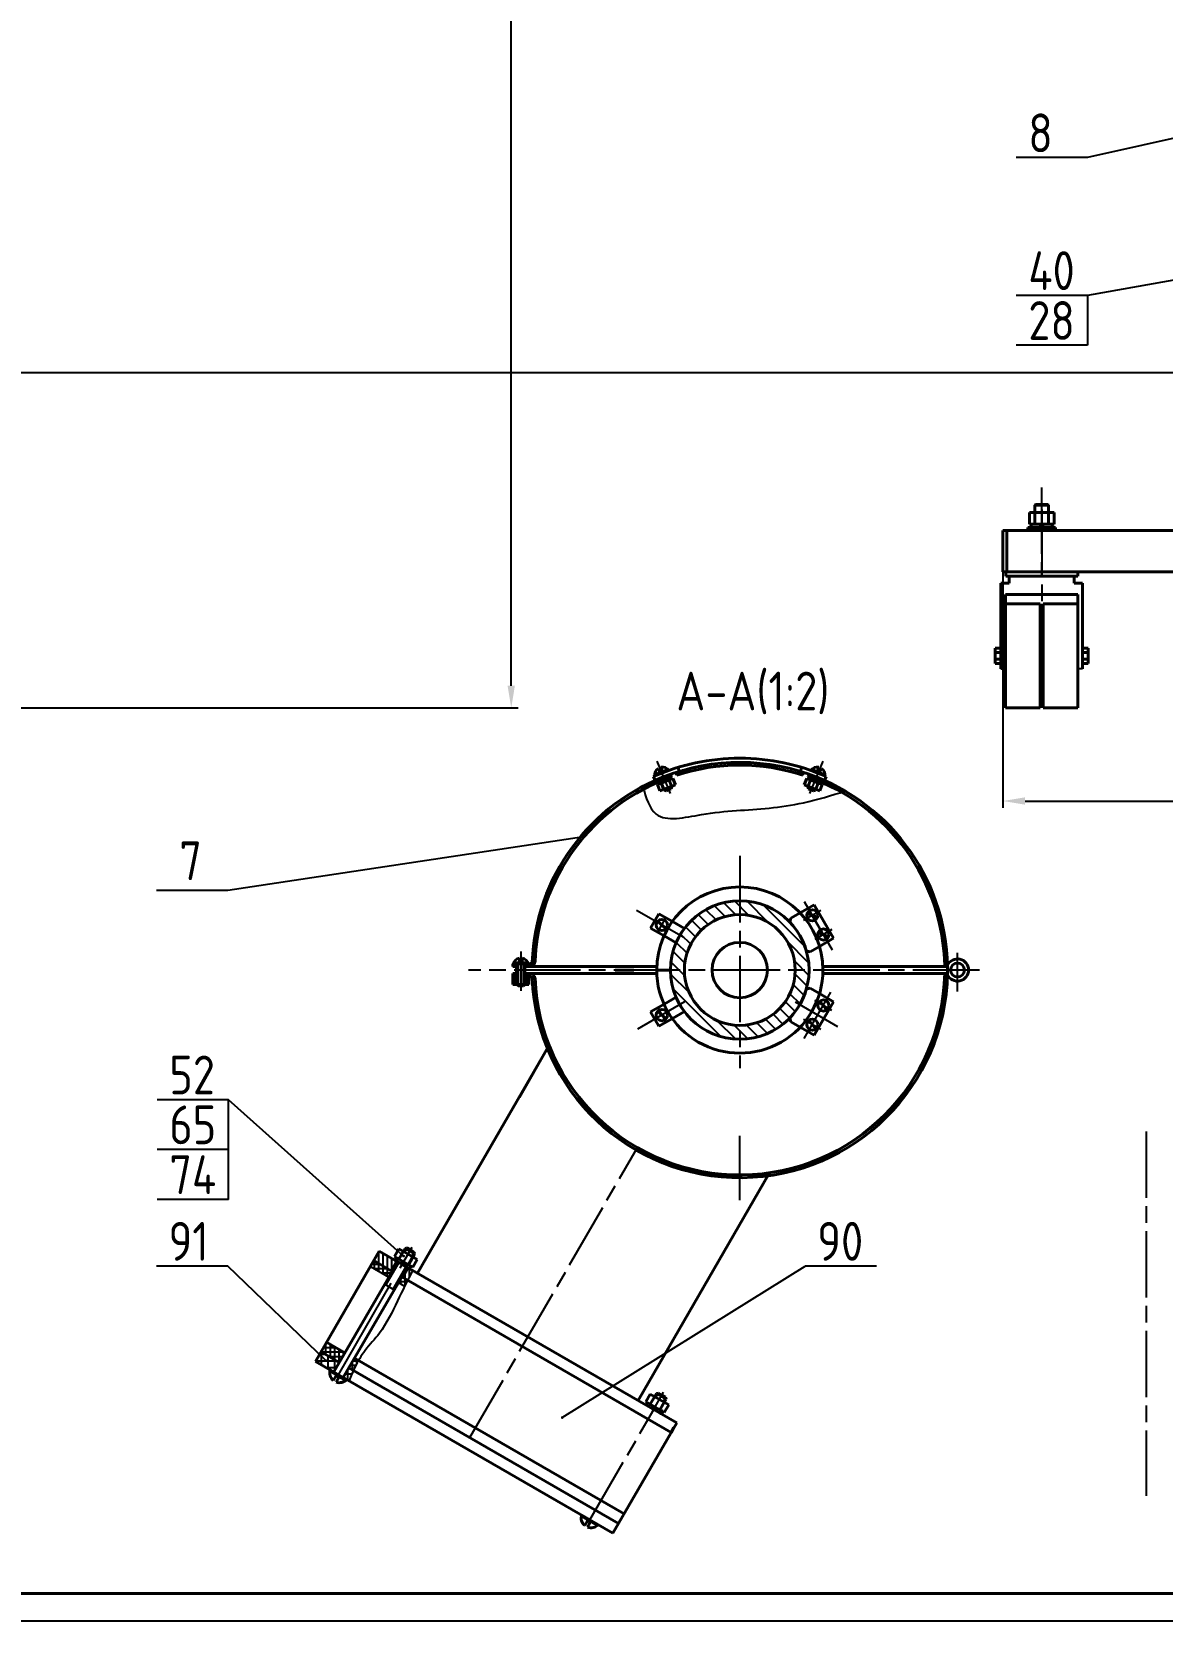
# Model space of a CAD drawing. Header units: millimetres. Extents: x -80 to 1055, y -404 to 589.
# Drawn here: x 376.3 to 580.4, y -5.1 to 281.8 of the extents above; entities that cross this region are included whole.
import ezdxf

# ---------------------------------------------------------------- set-up
doc = ezdxf.new("R2010")
doc.units = ezdxf.units.MM
doc.linetypes.add('AM_ISO08W050', pattern=[18, 12, -1.5, 3, -1.5])
doc.linetypes.add('CENTER2', pattern=[28.575, 19.05, -3.175, 3.175, -3.175])
doc.layers.add('AM_7', color=5, linetype='AM_ISO08W050', lineweight=25)
doc.layers.add('ASHADE', color=7, linetype='Continuous', lineweight=40)
doc.layers.add('TIN', color=164, linetype='Continuous')
doc.layers.add('Слой4', color=94, linetype='CENTER2')
doc.styles.add('ROMANC', font='romanc.shx', dxfattribs={"width": 0.75, "oblique": 15})
doc.styles.get("Standard").update_dxf_attribs({"font": 'romanc.shx', "width": 0.8})
doc.dimstyles.new('Масш.0.25', dxfattribs={"dimtxt": 3.5, "dimasz": 4, "dimexe": 1.25, "dimexo": 0.0625, "dimgap": 1, "dimtad": 1, "dimdec": 0, "dimlfac": 4, "dimzin": 0, "dimdsep": 46, "dimtxsty": 'ROMANC', "dimcen": -0.09, "dimadec": 0, "dimazin": 0, "dimtfac": 1, "dimtdec": 0, "dimtmove": 0, "dimatfit": 3, "dimfxl": 1, "dimtolj": 1, "dimtzin": 0, "dimarcsym": 0})
doc.dimstyles.new('Масш.0.5', dxfattribs={"dimtxt": 3.5, "dimasz": 4, "dimexe": 1.25, "dimexo": 0.0625, "dimgap": 1, "dimtad": 1, "dimtoh": 1, "dimdec": 0, "dimlfac": 2, "dimzin": 0, "dimdsep": 46, "dimtxsty": 'ROMANC', "dimcen": -0.09, "dimadec": 1, "dimazin": 0, "dimtfac": 1, "dimtdec": 0, "dimtmove": 0, "dimatfit": 3, "dimfxl": 1, "dimtolj": 1, "dimtzin": 0, "dimarcsym": 0})
pattern_1 = [(285, (15249.5664, -721.3736), (-1.15005544, -0.30815643), [])]
pattern_2 = [(90, (-7448.5207, -2070.3014), (-0.79375, 2e-16), []), (180, (-7448.5207, -2070.3014), (-2e-16, -0.79375), [])]

# ---------------------------------------------------------------- blocks, each defined once
blk = doc.blocks.new('*D18')
at = {"layer": 'Defpoints', "color": 0}
for p in [(413.98, 435.01), (462.89, 435.01), (343.38, 159.73)]:
    blk.add_point(p, dxfattribs=at)
at = {"layer": 'TIN', "color": 0, "lineweight": -2}
for p, q in [((414.04, 435.01), (464.14, 435.01)), ((462.89, 163.73), (462.89, 431.01)), ((343.44, 159.73), (464.14, 159.73))]:
    blk.add_line(p, q, dxfattribs=at)
at = {"layer": 'TIN', "color": 0}
for points in [[(462.22, 431.01), (463.55, 431.01), (462.89, 435.01)], [(462.22, 163.73), (463.55, 163.73), (462.89, 159.73)]]:
    blk.add_solid(points, dxfattribs=at)
at = {"layer": 'TIN', "color": 0, "insert": (460.14, 297.37), "char_height": 3.5, "attachment_point": 5, "rotation": 90, "style": 'ROMANC'}
blk.add_mtext('\\A1;1100{\\H0.7143x;min}', dxfattribs=at)
blk = doc.blocks.new('*D21')
at = {"layer": 'Defpoints', "color": 0}
for p in [(551.64, 184.26), (765.63, 184.26), (765.63, 142.91)]:
    blk.add_point(p, dxfattribs=at)
at = {"layer": 'TIN', "color": 0, "lineweight": -2}
for p, q in [((551.64, 184.2), (551.64, 141.66)), ((765.63, 184.2), (765.63, 141.66)), ((555.64, 142.91), (761.63, 142.91))]:
    blk.add_line(p, q, dxfattribs=at)
at = {"layer": 'TIN', "color": 0}
for points in [[(555.64, 143.58), (555.64, 142.25), (551.64, 142.91)], [(761.63, 143.58), (761.63, 142.25), (765.63, 142.91)]]:
    blk.add_solid(points, dxfattribs=at)
at = {"layer": 'TIN', "color": 0, "insert": (658.63, 145.66), "char_height": 3.5, "attachment_point": 5, "style": 'ROMANC'}
blk.add_mtext('\\A1;856{\\fTahoma|b0|i0|c0|p32;*}', dxfattribs=at)

msp = doc.modelspace()

# ---------------------------------------------------------------- hatches: boundary and pattern name
at = {"layer": 'TIN'}
h = msp.add_hatch(dxfattribs=at)
h.set_pattern_fill('ANSI31', color=256, scale=0.375, angle=210, style=0)
h.set_pattern_definition(pattern_1)
h.paths.add_polyline_path([(492.76, 147.59), (492.61, 148.07, -0.078357), (504.14, 149.89), (504.14, 149.39, 0.078358)])
h = msp.add_hatch(dxfattribs=at)
h.set_pattern_fill('ANSI31', color=256, scale=0.375, angle=210, style=0)
h.set_pattern_definition(pattern_1)
h.paths.add_polyline_path([(504.14, 149.39), (504.14, 149.89, -0.078357), (515.68, 148.07), (515.53, 147.59, 0.078358)])
h = msp.add_hatch(dxfattribs=at)
h.set_pattern_fill('ANSI31', color=256, scale=0.25, style=0)
h.set_pattern_definition([(135, (15249.56636, -721.37356), (0.561266008, 0.561266008), [])])
edge = h.paths.add_edge_path()
edge.add_line((516.93, 147.11), (517.13, 147.57))
edge.add_arc((504.14, 112.4), 37.49, 428.3475, 429.7288, ccw=False)
edge.add_line((517.98, 147.24), (518.45, 147.05))
edge.add_line((518.45, 147.05), (518.45, 147.05))
edge.add_arc((504.14, 112.4), 37.49, 419.5027, 427.5663, ccw=False)
edge.add_spline(control_points=[(523.17, 144.7), (522.98, 144.62), (522.79, 144.54), (522.6, 144.46)], knot_values=[74.137659, 74.137659, 74.137659, 74.137659, 75.326186, 75.326186, 75.326186, 75.326186], degree=3, periodic=0)
edge.add_arc((504.14, 112.4), 36.99, 420.0692, 429.778)
edge = h.paths.add_edge_path()
edge.add_line((489.86, 147.06), (489.86, 147.06))
edge.add_line((489.86, 147.06), (490.31, 147.24))
edge.add_arc((504.14, 112.4), 37.49, 470.2712, 471.6525, ccw=False)
edge.add_line((491.16, 147.57), (491.36, 147.11))
edge.add_arc((504.14, 112.4), 36.99, 470.222, 477.3807)
edge.add_spline(control_points=[(487.13, 145.25), (486.97, 145.35), (486.81, 145.45), (486.64, 145.55)], knot_values=[0, 0, 0, 0, 1.157684, 1.157684, 1.157684, 1.157684], degree=3, periodic=0)
edge.add_arc((504.14, 112.4), 37.49, 472.4036, 477.834, ccw=False)
h = msp.add_hatch(dxfattribs=at)
h.set_pattern_fill('ANSI31', color=256, scale=0.5, angle=90, style=0)
h.set_pattern_definition([(135, (-31028.0291, -8588.9506), (-1.122532015, -1.122532015), [])])
h.paths.add_polyline_path([(504.14, 124.9), (504.14, 122.4, -0.414214), (514.14, 112.4), (516.64, 112.4, 0.414201)])
h.paths.add_polyline_path([(504.14, 124.9, 0.414201), (491.64, 112.4), (494.14, 112.4, -0.414214), (504.14, 122.4)])
h.paths.add_polyline_path([(494.14, 112.4), (491.64, 112.4, 0.414226), (504.14, 99.9), (504.14, 102.4, -0.414214)])
h.paths.add_polyline_path([(516.64, 112.4, 0.000011), (516.64, 112.4), (514.14, 112.4, -0.414214), (504.14, 102.4), (504.14, 99.9, 0.414214)])
h = msp.add_hatch(dxfattribs=at)
h.set_pattern_fill('ANSI31', color=256, scale=0.075, style=0)
h.set_pattern_definition([(135, (15249.56636, -721.37356), (0.1683798023, 0.1683798023), [])])
h.paths.add_polyline_path([(463.16, 113.53), (463.77, 113.53), (463.77, 113.03), (463.16, 113.03)])
edge = h.paths.add_edge_path()
edge.add_line((465.46, 113.53), (466.06, 113.53))
edge.add_spline(control_points=[(466.06, 113.53), (466.04, 113.36), (466.03, 113.2), (466, 113.03)], knot_values=[0, 0, 0, 0, 1.0174, 1.0174, 1.0174, 1.0174], degree=3, periodic=0)
edge.add_line((466, 113.03), (465.46, 113.03))
edge.add_line((465.46, 113.03), (465.46, 113.53))
h = msp.add_hatch(dxfattribs=at)
h.set_pattern_fill('ANSI31', color=256, scale=0.075, angle=90, style=0)
h.set_pattern_definition([(45, (15249.56636, -721.37356), (0.1683798023, -0.1683798023), [])])
h.paths.add_polyline_path([(463.16, 111.28), (463.86, 111.28), (463.86, 109.78), (463.16, 109.78)])
h.paths.add_polyline_path([(463.16, 111.78), (463.86, 111.78), (463.86, 111.28), (463.16, 111.28)])
edge = h.paths.add_edge_path()
edge.add_line((465.36, 111.78), (466.19, 111.78))
edge.add_spline(control_points=[(466.19, 111.78), (466.23, 111.63), (466.15, 111.45), (466.06, 111.28)], knot_values=[3.620436, 3.620436, 3.620436, 3.620436, 4.65169, 4.65169, 4.65169, 4.65169], degree=3, periodic=0)
edge.add_line((466.06, 111.28), (465.36, 111.28))
edge.add_line((465.36, 111.28), (465.36, 111.78))
h.paths.add_polyline_path([(465.36, 111.28), (466.06, 111.28), (466.06, 109.78), (465.36, 109.78)])
h = msp.add_hatch(dxfattribs=at)
h.set_pattern_fill('ANSI31', color=256, scale=0.25, angle=45, style=0)
h.set_pattern_definition([(90, (-7448.5207, -2070.3014), (-0.79375, 2e-16), [])])
h.paths.add_polyline_path([(439.06, 61.67), (438.06, 59.94), (441.21, 58.12), (442.21, 59.85), (441.89, 60.03), (441.9, 60.04)])
edge = h.paths.add_edge_path()
edge.add_line((445.08, 58.19), (444.31, 58.64))
edge.add_line((444.31, 58.64), (443.31, 56.91))
edge.add_line((443.31, 56.91), (444.18, 56.4))
edge.add_spline(control_points=[(444.18, 56.4), (444.48, 57), (444.78, 57.6), (445.08, 58.19)], knot_values=[0, 0, 0, 0, 4.015583, 4.015583, 4.015583, 4.015583], degree=3, periodic=0)
h = msp.add_hatch(dxfattribs=at)
h.set_pattern_fill('ANSI37', color=256, scale=0.25, angle=45, style=0)
h.set_pattern_definition(pattern_2)
h.paths.add_polyline_path([(440.8, 56.97), (441.4, 58.01), (438.06, 59.94), (437.46, 58.9)])
edge = h.paths.add_edge_path()
edge.add_spline(control_points=[(443.65, 55.33), (443.83, 55.69), (444.01, 56.05), (444.18, 56.4)], knot_values=[4.015583, 4.015583, 4.015583, 4.015583, 6.42636, 6.42636, 6.42636, 6.42636], degree=3, periodic=0)
edge.add_line((444.18, 56.4), (443.13, 57.01))
edge.add_line((443.13, 57.01), (442.53, 55.97))
edge.add_line((442.53, 55.97), (443.65, 55.33))
h = msp.add_hatch(dxfattribs=at)
h.set_pattern_fill('ANSI37', color=256, scale=0.375, angle=45, style=0)
h.set_pattern_definition([(90, (-7448.5207, -2070.3014), (-1.190625, 2e-16), []), (180, (-7448.5207, -2070.3014), (-2e-16, -1.190625), [])])
h.paths.add_polyline_path([(428.56, 43.49), (427.56, 41.75), (430.23, 40.21, -0.000716), (430.23, 40.22), (430.85, 39.86), (431.85, 41.58)])
edge = h.paths.add_edge_path()
edge.add_line((434.4, 40.12), (433.59, 40.58))
edge.add_line((433.59, 40.58), (432.58, 38.85))
edge.add_line((432.58, 38.85), (433.61, 38.26))
edge.add_spline(control_points=[(433.61, 38.26), (433.86, 38.88), (434.12, 39.5), (434.4, 40.12)], knot_values=[42.147347, 42.147347, 42.147347, 42.147347, 46.176379, 46.176379, 46.176379, 46.176379], degree=3, periodic=0)
h = msp.add_hatch(dxfattribs=at)
h.set_pattern_fill('ANSI37', color=256, scale=0.25, angle=45, style=0)
h.set_pattern_definition(pattern_2)
h.paths.add_polyline_path([(429.56, 45.22), (428.56, 43.49), (431.85, 41.58), (432.86, 43.31)])
edge = h.paths.add_edge_path()
edge.add_line((435.31, 41.9), (434.59, 42.31))
edge.add_line((434.59, 42.31), (433.59, 40.58))
edge.add_line((433.59, 40.58), (434.4, 40.12))
edge.add_spline(control_points=[(434.4, 40.12), (434.5, 40.34), (434.78, 40.94), (435.09, 41.53), (435.31, 41.9)], knot_values=[38.144703, 38.144703, 38.144703, 38.144703, 39.590926, 42.147347, 42.147347, 42.147347, 42.147347], degree=3, periodic=0)

# ---------------------------------------------------------------- linework, layer by layer
at = {"layer": 'AM_7'}
for p, q in [((558.63, 199.52), (558.63, 183.26)), ((558.64, 195.51), (558.64, 173.87)), ((504.14, 132.99), (504.14, 94.68)), ((515.78, 124.77), (520.8, 116.06)), ((494.02, 118.25), (485.51, 123.16)), ((518.76, 123.15), (515.66, 121.36)), ((520.76, 119.69), (517.68, 117.91)), ((543.44, 108.53), (543.44, 115.51)), ((547.4, 112.4), (455.17, 112.4)), ((489, 112.4), (491.64, 112.4)), ((489, 112.4), (491.64, 112.4)), ((494.17, 106.65), (485.66, 101.73)), ((514.12, 106.65), (521.79, 102.21)), ((515.78, 100.04), (520.6, 108.4)), ((520.76, 105.12), (517.68, 106.9)), ((518.76, 101.66), (515.66, 103.45)), ((577.48, 83.27), (577.48, 17.47)), ((455.41, 27.99), (485.65, 80.37)), ((504.14, 70.85), (504.14, 82.5)), ((477.1, 13.15), (488.6, 33.07))]:
    msp.add_line(p, q, dxfattribs=at)
at = {"layer": 'AM_7', "ltscale": 0.4}
for p, q in [((489.32, 119.23), (490.82, 121.83)), ((489.32, 105.57), (490.82, 102.97))]:
    msp.add_line(p, q, dxfattribs=at)
at = {"layer": 'ASHADE'}
for p, q in [((557.39, 196.29), (557.51, 196.42)), ((557.39, 196.29), (558.64, 196.29)), ((557.39, 194.99), (557.39, 196.29)), ((557.51, 196.42), (558.64, 196.42)), ((558.64, 196.42), (559.76, 196.42)), ((558.64, 196.29), (559.89, 196.29)), ((559.89, 196.29), (559.76, 196.42)), ((559.89, 196.29), (559.89, 192.89)), ((556.14, 192.26), (561.14, 192.26)), ((556.14, 191.76), (556.14, 192.26)), ((556.41, 192.89), (556.41, 194.99)), ((556.41, 194.99), (560.86, 194.99)), ((558.64, 192.89), (556.41, 192.89)), ((556.74, 192.89), (557.36, 192.89)), ((556.74, 192.26), (556.74, 192.89)), ((557.36, 192.26), (556.74, 192.26)), ((557.26, 191.76), (557.26, 192.26)), ((557.36, 192.89), (558.64, 192.89)), ((558.64, 192.26), (557.36, 192.26)), ((557.39, 192.89), (557.39, 194.99)), ((558.87, 192.26), (558.24, 192.89)), ((559.03, 192.26), (558.41, 192.89)), ((560.86, 192.89), (558.64, 192.89)), ((559.91, 192.89), (558.64, 192.89)), ((558.64, 192.26), (559.91, 192.26)), ((559.89, 192.89), (559.89, 194.99)), ((560.54, 192.89), (559.91, 192.89)), ((559.91, 192.26), (560.54, 192.26)), ((560.01, 191.76), (560.01, 192.26)), ((560.54, 192.26), (560.54, 192.89)), ((560.86, 194.99), (560.86, 192.89)), ((561.14, 192.26), (561.14, 191.76)), ((551.64, 191.76), (765.63, 191.76)), ((551.64, 191.76), (551.64, 184.26)), ((552.36, 191.76), (552.36, 184.26)), ((558.64, 191.76), (556.14, 191.76)), ((561.14, 191.76), (558.57, 191.76)), ((561.14, 191.76), (561.14, 191.76)), ((551.64, 184.26), (554.63, 184.26)), ((551.65, 184.26), (554.64, 184.26)), ((552.14, 184.26), (565.14, 184.26)), ((552.14, 183.51), (552.14, 184.26)), ((552.15, 183.49), (552.15, 184.24)), ((552.39, 184.26), (679.03, 184.26)), ((564.89, 184.26), (562.64, 184.26)), ((565.14, 184.26), (565.14, 183.51)), ((565.15, 184.24), (565.15, 183.49)), ((551.24, 182.26), (551.24, 166.77)), ((552.75, 182.26), (551.24, 182.26)), ((565.14, 183.51), (552.14, 183.51)), ((565.15, 183.49), (552.15, 183.49)), ((552.75, 183.49), (552.75, 182.26)), ((564.51, 183.49), (564.51, 182.26)), ((564.51, 182.26), (566.02, 182.26)), ((566.02, 182.26), (566.03, 166.77)), ((552.12, 180.17), (558.63, 180.17)), ((552.12, 178.48), (552.12, 180.17)), ((558.37, 178.48), (552.12, 178.48)), ((552.12, 178.48), (552.12, 159.73)), ((558.37, 178.48), (558.37, 159.73)), ((565.15, 180.18), (558.63, 180.17)), ((558.9, 178.48), (558.9, 159.73)), ((558.9, 178.48), (565.15, 178.48)), ((565.15, 178.48), (565.15, 180.18)), ((565.15, 178.48), (565.15, 159.73)), ((550.24, 170.49), (550.24, 169.1)), ((551.24, 170.49), (550.24, 170.49)), ((551.24, 169.7), (550.24, 169.7)), ((551.24, 167.72), (551.24, 170.49)), ((566.03, 170.49), (567.03, 170.49)), ((566.03, 167.72), (566.03, 170.49)), ((566.03, 169.71), (567.03, 169.71)), ((567.03, 170.49), (567.03, 169.11)), ((550.24, 169.1), (550.24, 167.72)), ((551.24, 168.5), (550.24, 168.5)), ((550.24, 167.72), (551.24, 167.72)), ((566.03, 168.51), (567.03, 168.51)), ((567.03, 167.72), (566.03, 167.72)), ((567.03, 169.11), (567.03, 167.72)), ((558.37, 159.73), (552.12, 159.73)), ((558.9, 159.73), (565.15, 159.73)), ((488.84, 146.62), (488.54, 147.31)), ((488.84, 146.62), (488.54, 147.31)), ((488.8, 147.64), (489.98, 148.13)), ((488.82, 147.44), (490.05, 147.95)), ((489.28, 145.87), (490.68, 146.42)), ((489.69, 148.18), (489.43, 148.8)), ((489.81, 146.51), (489.44, 146.36)), ((489.44, 146.36), (489.58, 145.99)), ((489.92, 148.27), (489.69, 148.18)), ((489.81, 146.51), (490.6, 146.82)), ((489.89, 148.99), (490.15, 148.37)), ((490.15, 148.37), (489.92, 148.27)), ((491.4, 146.71), (489.96, 146.14)), ((489.98, 148.13), (491.15, 148.62)), ((490.05, 147.95), (491.29, 148.46)), ((490.3, 146.7), (490.82, 146.48)), ((490.41, 146.74), (490.93, 146.52)), ((490.53, 146.79), (491.25, 147.08)), ((490.68, 146.42), (492.07, 146.97)), ((490.74, 148.23), (490.75, 148.22)), ((491.25, 147.08), (491.62, 147.22)), ((491.37, 146.7), (491.82, 145.58)), ((491.77, 146.85), (491.4, 146.71)), ((491.83, 147.28), (491.61, 147.77)), ((491.83, 147.28), (491.61, 147.77)), ((491.62, 147.22), (491.77, 146.85)), ((492.07, 146.97), (492.51, 145.86)), ((492.61, 148.06), (492.77, 147.59)), ((493.22, 148.26), (492.99, 148.98)), ((515.07, 148.26), (515.3, 148.98)), ((516.22, 146.97), (515.78, 145.86)), ((517.61, 146.42), (516.22, 146.97)), ((516.46, 147.28), (516.67, 147.77)), ((516.91, 146.7), (516.47, 145.58)), ((516.67, 147.22), (516.52, 146.85)), ((516.52, 146.85), (516.89, 146.71)), ((517.04, 147.08), (516.67, 147.22)), ((516.89, 146.71), (518.33, 146.14)), ((518.24, 147.95), (517, 148.46)), ((517.76, 146.79), (517.04, 147.08)), ((518.31, 148.13), (517.14, 148.62)), ((517.88, 146.74), (517.36, 146.52)), ((517.98, 146.7), (517.47, 146.48)), ((517.55, 148.23), (517.54, 148.22)), ((519.01, 145.87), (517.61, 146.42)), ((518.48, 146.51), (517.69, 146.82)), ((518.4, 148.99), (518.14, 148.37)), ((518.14, 148.37), (518.37, 148.27)), ((519.47, 147.44), (518.24, 147.95)), ((519.49, 147.64), (518.31, 148.13)), ((518.37, 148.27), (518.6, 148.18)), ((518.48, 146.51), (518.85, 146.36)), ((518.6, 148.18), (518.86, 148.8)), ((518.85, 146.36), (518.7, 145.99)), ((519.45, 146.62), (519.75, 147.31)), ((489.72, 144.75), (489.28, 145.87)), ((489.58, 145.99), (489.96, 146.14)), ((492.51, 145.86), (489.72, 144.75)), ((490.42, 145.03), (489.98, 146.14)), ((490.45, 145.04), (490.51, 144.89)), ((491.2, 145.18), (490.51, 144.89)), ((490.51, 144.89), (490.83, 144.75)), ((491.3, 144.95), (490.83, 144.75)), ((491.89, 145.46), (491.2, 145.18)), ((491.76, 145.14), (491.3, 144.95)), ((491.89, 145.46), (491.76, 145.14)), ((491.84, 145.59), (491.89, 145.46)), ((515.78, 145.86), (518.57, 144.75)), ((516.4, 145.46), (516.46, 145.61)), ((516.4, 145.46), (517.09, 145.18)), ((516.4, 145.46), (516.53, 145.14)), ((516.53, 145.14), (516.99, 144.95)), ((516.99, 144.95), (517.45, 144.75)), ((517.09, 145.18), (517.78, 144.89)), ((517.78, 144.89), (517.45, 144.75)), ((517.78, 144.89), (517.84, 145.03)), ((517.87, 145.03), (518.31, 146.14)), ((518.7, 145.99), (518.33, 146.14)), ((518.57, 144.75), (519.01, 145.87)), ((517.56, 124.19), (515.03, 122.73)), ((517.56, 124.19), (521.06, 118.13)), ((488.03, 119.97), (489.53, 122.57)), ((490.82, 119.83), (489.32, 121.23)), ((489.53, 122.57), (491.97, 121.16)), ((491.97, 121.16), (494.15, 119.91)), ((491.97, 121.16), (494.15, 119.91)), ((513.34, 121.75), (513.15, 121.07)), ((515.03, 122.73), (513.34, 121.75)), ((518.17, 121.87), (516.27, 122.64)), ((488.03, 119.97), (490.47, 118.57)), ((490.47, 118.57), (492.65, 117.31)), ((490.47, 118.57), (492.65, 117.31)), ((520.17, 118.42), (518.27, 119.18)), ((521.06, 118.13), (518.53, 116.67)), ((516.84, 115.69), (516.15, 115.87)), ((518.53, 116.67), (516.84, 115.69)), ((463.16, 113.53), (463.16, 113.03)), ((463.16, 113.53), (466.19, 113.53)), ((463.86, 113.03), (463.16, 113.03)), ((464.61, 113.53), (463.27, 113.53)), ((464.61, 113.73), (463.34, 113.73)), ((463.77, 113.53), (463.77, 113.03)), ((463.86, 113.53), (463.86, 109.78)), ((464.36, 114.56), (464.36, 113.88)), ((464.36, 113.88), (464.61, 113.88)), ((464.61, 113.88), (464.86, 113.88)), ((465.88, 113.73), (464.61, 113.73)), ((465.95, 113.53), (464.61, 113.53)), ((464.86, 113.88), (464.86, 114.56)), ((465.36, 109.78), (465.36, 113.53)), ((489.16, 113.03), (465.36, 113.03)), ((465.46, 113.53), (465.46, 113.03)), ((485, 112.4), (481.64, 112.4)), ((489, 112.4), (491.64, 112.4)), ((491.64, 112.4), (489, 112.4)), ((489, 112.4), (491.64, 112.4)), ((491.64, 112.4), (489, 112.4)), ((541.63, 113.03), (519.13, 113.03)), ((541.63, 113.26), (541.63, 111.55)), ((463.16, 111.78), (463.16, 111.28)), ((463.86, 111.78), (463.16, 111.78)), ((463.16, 111.28), (463.16, 109.78)), ((463.16, 111.28), (463.86, 111.28)), ((463.16, 109.78), (466.06, 109.78)), ((463.86, 109.78), (464.61, 109.78)), ((463.86, 109.78), (464.11, 109.53)), ((464.11, 109.53), (464.61, 109.53)), ((464.61, 109.78), (465.36, 109.78)), ((464.61, 109.53), (465.11, 109.53)), ((465.36, 109.78), (465.11, 109.53)), ((489.16, 111.78), (465.36, 111.78)), ((465.36, 111.28), (466.19, 111.28)), ((466.06, 111.28), (466.06, 109.78)), ((516.84, 109.12), (516.15, 108.93)), ((518.53, 108.14), (516.84, 109.12)), ((541.63, 111.78), (519.13, 111.78)), ((488.03, 104.83), (490.47, 106.24)), ((490.47, 106.24), (492.65, 107.5)), ((490.47, 106.24), (492.65, 107.5)), ((517.56, 100.62), (521.06, 106.68)), ((521.06, 106.68), (518.53, 108.14)), ((519.85, 105.18), (518.61, 106.81)), ((488.03, 104.83), (489.53, 102.24)), ((490.82, 103.58), (489.32, 104.97)), ((489.53, 102.24), (491.97, 103.64)), ((491.97, 103.64), (494.15, 104.9)), ((491.97, 103.64), (494.15, 104.9)), ((513.34, 103.06), (513.15, 103.74)), ((517.84, 101.72), (516.6, 103.35)), ((515.03, 102.08), (513.34, 103.06)), ((517.56, 100.62), (515.03, 102.08)), ((445.99, 57.67), (469.43, 98.27)), ((464.35, 89.48), (469.74, 98.82)), ((485.82, 34.67), (509.48, 75.8)), ((427.56, 41.75), (439.06, 61.67)), ((438.56, 60.81), (438.06, 59.94)), ((492.75, 30.67), (439.06, 61.67)), ((441.79, 60.66), (442.59, 62.05)), ((441.79, 60.66), (443.46, 59.71)), ((441.89, 60.03), (442.14, 60.46)), ((442.14, 60.46), (442.54, 60.24)), ((442.59, 62.05), (444.26, 61.09)), ((443.72, 62.16), (442.6, 60.2)), ((442.6, 60.2), (443.39, 61.59)), ((443.72, 62.16), (444.06, 62.25)), ((444.58, 61.66), (443.72, 62.16)), ((444.71, 61.87), (444.06, 62.25)), ((445.93, 60.14), (444.26, 61.09)), ((444.33, 59.21), (445.45, 61.16)), ((444.33, 59.21), (445.13, 60.6)), ((445.45, 61.16), (444.58, 61.66)), ((445.36, 61.5), (444.71, 61.87)), ((445.45, 61.16), (445.36, 61.5)), ((442.41, 59.74), (430.85, 39.86)), ((432.58, 38.85), (444.14, 58.74)), ((441.4, 58.01), (438.06, 59.94)), ((441.21, 58.12), (442.21, 59.85)), ((442.33, 59.78), (441.89, 60.03)), ((443.22, 59.27), (442.33, 59.78)), ((442.54, 60.24), (442.58, 60.22)), ((442.58, 60.22), (443.46, 59.71)), ((442.89, 59.46), (443.58, 59.64)), ((443.05, 59.37), (443.73, 59.56)), ((443.22, 59.27), (444.11, 58.76)), ((444.31, 58.64), (443.29, 56.89)), ((445.13, 58.75), (443.46, 59.71)), ((444.35, 59.2), (443.46, 59.71)), ((444.11, 58.76), (444.54, 58.51)), ((444.39, 59.17), (444.35, 59.2)), ((444.79, 58.95), (444.39, 59.17)), ((444.54, 58.51), (444.79, 58.95)), ((445.13, 58.75), (445.93, 60.14)), ((491.75, 28.94), (443.13, 57.01)), ((431.85, 41.58), (428.56, 43.49)), ((431.85, 41.58), (428.56, 43.49)), ((432.86, 43.31), (429.56, 45.22)), ((481.25, 10.75), (427.56, 41.75)), ((430.23, 40.22), (431.72, 39.35)), ((482.25, 12.49), (433.59, 40.58)), ((482.25, 12.49), (433.59, 40.58)), ((483.25, 14.22), (434.59, 42.31)), ((430.18, 40), (431.61, 39.17)), ((431.26, 39.16), (430.77, 38.32)), ((431.51, 39.01), (431.26, 39.16)), ((431.28, 38.02), (431.77, 38.86)), ((431.56, 38.98), (431.51, 39.01)), ((431.77, 38.86), (431.56, 38.98)), ((431.61, 39.17), (433.04, 38.34)), ((431.72, 39.35), (433.2, 38.49)), ((487.18, 34.47), (487.99, 35.86)), ((487.18, 34.47), (488.85, 33.5)), ((487.98, 34.01), (489.11, 35.95)), ((487.98, 34.01), (488.79, 35.39)), ((487.99, 35.86), (489.65, 34.89)), ((489.11, 35.95), (489.45, 36.04)), ((489.11, 35.95), (489.98, 35.45)), ((489.45, 36.04), (490.1, 35.67)), ((491.32, 33.92), (489.65, 34.89)), ((490.84, 34.95), (489.71, 33)), ((489.98, 35.45), (490.84, 34.95)), ((490.1, 35.67), (490.75, 35.29)), ((490.84, 34.95), (490.75, 35.29)), ((487.28, 33.84), (487.53, 34.27)), ((487.71, 33.59), (487.28, 33.84)), ((487.53, 34.27), (487.92, 34.04)), ((488.6, 33.07), (487.71, 33.59)), ((487.92, 34.04), (487.96, 34.02)), ((487.96, 34.02), (488.85, 33.5)), ((488.77, 32.97), (488.58, 33.66)), ((488.6, 33.07), (489.48, 32.56)), ((488.92, 32.89), (488.74, 33.57)), ((490.51, 32.54), (488.85, 33.5)), ((489.73, 32.99), (488.85, 33.5)), ((489.48, 32.56), (489.91, 32.31)), ((489.71, 33), (490.52, 34.39)), ((489.77, 32.97), (489.73, 32.99)), ((490.17, 32.74), (489.77, 32.97)), ((489.91, 32.31), (490.17, 32.74)), ((490.51, 32.54), (491.32, 33.92)), ((481.25, 10.75), (492.75, 30.67)), ((492.25, 29.81), (491.75, 28.94)), ((476.99, 12.97), (475.55, 13.79)), ((477.1, 13.15), (475.61, 14.01)), ((476.15, 12.11), (476.64, 12.96)), ((476.64, 12.96), (476.85, 12.83)), ((477.16, 12.66), (476.67, 11.81)), ((476.85, 12.83), (476.9, 12.81)), ((476.9, 12.81), (477.16, 12.66)), ((478.43, 12.14), (476.99, 12.97))]:
    msp.add_line(p, q, dxfattribs=at)
at = {"layer": 'ASHADE', "lineweight": 40}
msp.add_line((828.02, -0.15), (13.02, -0.15), dxfattribs=at)
at = {"layer": 'ASHADE'}
for centre, radius in [((504.14, 112.4), 12.5), ((490.07, 120.53), 1.02), ((504.14, 112.4), 10), ((517.24, 122.27), 1), ((519.24, 118.81), 1), ((504.14, 112.4), 5), ((543.44, 112.4), 1.25), ((519.24, 106), 1), ((490.07, 104.28), 1.02), ((517.24, 102.54), 1)]:
    msp.add_circle(centre, radius, dxfattribs=at)
for centre, radius, start, end in [((504.14, 112.4), 38.24, 90, 114.091), ((504.14, 112.4), 37.49, 70.8142, 114.0948), ((504.14, 112.4), 36.99, 72.0784, 107.9216), ((504.14, 112.4), 38.24, 65.909, 90), ((504.14, 112.4), 37.49, 109.9098, 177.7369), ((504.14, 112.4), 36.99, 109.4455, 177.7369), ((490.18, 147.65), 1.38, 122.9993, 188.8516), ((490.18, 147.65), 1.38, 36.1957, 102.048), ((504.14, 112.4), 37.49, 0.9553, 73.0589), ((504.14, 112.4), 36.99, 0.9682, 70.5545), ((518.11, 147.65), 1.38, 77.952, 143.8043), ((518.11, 147.65), 1.38, 351.1484, 57.0007), ((504.14, 112.4), 15, 0.0028, 180), ((504.14, 112.4), 12.5, 16.1135, 43.8865), ((504.14, 112.4), 12.5, 143.1093, 156.8935), ((504.14, 112.4), 12.5, 143.1093, 156.8935), ((464.61, 113.2), 1.38, 100.4757, 166.328), ((464.61, 113.2), 1.38, 13.672, 79.5243), ((466.19, 114.03), 0.5, 270, 357.7369), ((466.19, 114.03), 1, 270, 357.7369), ((504.14, 112.4), 15, 180, 0.0021), ((543.44, 112.4), 2, 205.2268, 154.7732), ((466.19, 110.78), 1, 2.2631, 90), ((466.19, 110.78), 0.5, 2.2631, 90), ((504.14, 112.4), 37.49, 182.2631, 359.0447), ((504.14, 112.4), 36.99, 182.2631, 359.0318), ((504.14, 112.4), 12.5, 203.1079, 216.8921), ((504.14, 112.4), 12.5, 203.1079, 216.8921), ((504.14, 112.4), 12.5, 316.1135, 343.8865), ((431.89, 39.66), 1.75, 161.3731, 229.9653), ((431.89, 39.66), 1.75, 249.707, 318.2992), ((477.27, 13.46), 1.75, 161.7008, 230.293), ((477.27, 13.46), 1.75, 250.0347, 318.6269)]:
    msp.add_arc(centre, radius, start, end, dxfattribs=at)
at = {"layer": 'TIN'}
for p, q in [((566.93, 259.05), (554.04, 259.05)), ((566.93, 234.18), (554.04, 234.18)), ((566.93, 234.18), (566.93, 225.18)), ((566.93, 225.18), (554.04, 225.18)), ((276.86, 220.26), (783.53, 220.26)), ((557.51, 194.99), (557.51, 196.42)), ((559.76, 196.42), (559.76, 194.99)), ((551.24, 166.77), (552.12, 166.77)), ((566.03, 166.77), (565.15, 166.77)), ((490.51, 148.14), (490.52, 148.13)), ((492.61, 148.06), (492.77, 147.59)), ((515.68, 148.06), (515.52, 147.59)), ((517.78, 148.14), (517.77, 148.13)), ((490.74, 144.98), (490.68, 145.13)), ((491.61, 145.5), (491.66, 145.37)), ((516.68, 145.5), (516.63, 145.37)), ((517.55, 144.98), (517.61, 145.13)), ((411.74, 126.76), (398.85, 126.76)), ((519.22, 118.8), (517.21, 122.25)), ((464.11, 113.53), (464.11, 109.65)), ((465.11, 109.65), (465.11, 113.53)), ((411.88, 88.99), (398.98, 88.99)), ((411.88, 70.99), (411.88, 88.99)), ((411.88, 79.99), (398.98, 79.99)), ((411.88, 70.99), (398.98, 70.99)), ((444.06, 62.25), (443.61, 61.47)), ((444.91, 60.72), (445.36, 61.5)), ((411.74, 58.96), (398.85, 58.96)), ((437.46, 58.9), (440.8, 56.97)), ((442.62, 59.61), (440.26, 55.55)), ((441.56, 54.8), (443.92, 58.86)), ((528.84, 58.96), (515.94, 58.96)), ((440.05, 55.68), (441.77, 54.67)), ((442.53, 55.97), (443.65, 55.33)), ((489, 35.27), (489.45, 36.04)), ((490.75, 35.29), (490.3, 34.51)), ((833.02, -5.15), (-6.98, -5.15))]:
    msp.add_line(p, q, dxfattribs=at)
for points in [[(486.64, 145.55), (489.05, 140.54), (497.22, 140.46), (509.44, 141.64), (515.62, 142.6), (523.17, 144.7)], [(445.08, 58.19), (442.35, 52.68), (439.1, 46.85), (436.51, 43.72), (434.7, 40.77), (433.61, 38.26)]]:
    msp.add_spline(points, degree=3, dxfattribs=at)
for points in [[(466.06, 113.53), (466.04, 113.36), (466.03, 113.2), (466, 113.03)], [(466.19, 111.78), (466.23, 111.63), (466.15, 111.45), (466.06, 111.28)]]:
    msp.add_open_spline(points, degree=3, dxfattribs=at)
at = {"layer": 'Слой4'}
for p, q in [((558.64, 191.76), (558.64, 197.47)), ((489.16, 150.09), (491.57, 144.28)), ((519.13, 150.09), (516.72, 144.28)), ((464.61, 115.73), (464.61, 108.62)), ((431.72, 39.35), (444.57, 61.61)), ((442.93, 58.78), (445.01, 62.36)), ((488.31, 32.58), (490.38, 36.17))]:
    msp.add_line(p, q, dxfattribs=at)

# ---------------------------------------------------------------- texts
at = {"layer": 'ASHADE', "width": 0.8}
for s, p in [('8', (556.22, 260.02)), ('40', (556.22, 235.15)), ('28', (556.22, 226.15)), ('A-А(1:2)', (492.68, 159.26)), ('7', (402.97, 128.62)), ('52', (401.17, 89.96)), ('65', (401.17, 80.96)), ('74', (401.17, 71.96)), ('91', (401.03, 59.93)), ('90', (518.12, 59.93))]:
    msp.add_text(s, height=7, dxfattribs=at).set_placement(p)

# ---------------------------------------------------------------- dimensions: what is measured, and where the dimension line sits
at = {"layer": 'TIN'}
dim = msp.add_linear_dim(base=(462.89, 435.01), p1=(343.38, 159.73), p2=(413.98, 435.01), angle=90, text='1100{\\H0.7143x;min}', dimstyle='Масш.0.25', dxfattribs=at)
dim.commit()
dim.dimension.update_dxf_attribs({"geometry": '*D18', "text_midpoint": (460.14, 297.37)})
dim = msp.add_linear_dim(base=(765.63, 142.91), p1=(551.64, 184.26), p2=(765.63, 184.26), text='<>{\\fTahoma|b0|i0|c0|p32;*}', dimstyle='Масш.0.25', dxfattribs=at)
dim.commit()
dim.dimension.update_dxf_attribs({"geometry": '*D21', "text_midpoint": (658.63, 145.66)})

# ---------------------------------------------------------------- leaders
at = {"layer": 'TIN', "ltscale": 0.5}
for points in [[(657.65, 279.52), (566.93, 259.05)], [(651.46, 249.21), (566.93, 234.18)], [(476.02, 136.43), (411.74, 126.76)], [(443.46, 60.76), (411.88, 88.99)], [(429.49, 41.87), (411.74, 58.96)], [(472.09, 31.61), (515.94, 58.96)]]:
    msp.add_leader(points, dimstyle='Масш.0.5', override={"dimasz": 2, "dimgap": 1, "dimtad": 0, "dimldrblk": 'DotSmall'}, dxfattribs=at)

doc.saveas('drawing.dxf')
